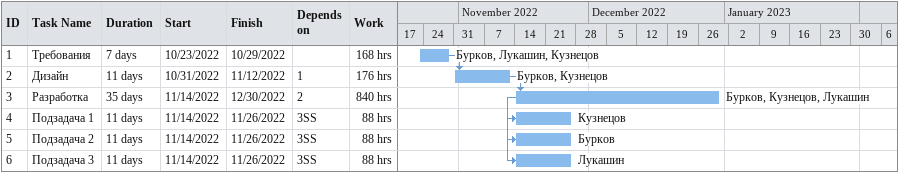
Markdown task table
| ID | Task | Duration | Start | Finish | Predecessors | Resources | Work (h) |
|---|---|---|---|---|---|---|---|
| 1 | Требования | 7d | 2022-10-23 | 2022-10-29 |  | Бурков, Лукашин, Кузнецов | 168 |
| 2 | Дизайн | 11d | 2022-10-31 | 2022-11-12 | 1 | Бурков, Кузнецов | 176 |
| 3 | Разработка | 35d | 2022-11-14 | 2022-12-30 | 2 | Бурков, Кузнецов, Лукашин | 840 |
| 4 | Подзадача 1 | 11d | 2022-11-14 | 2022-11-26 | 3SS | Кузнецов | 88 |
| 5 | Подзадача 2 | 11d | 2022-11-14 | 2022-11-26 | 3SS | Бурков | 88 |
| 6 | Подзадача 3 | 11d | 2022-11-14 | 2022-11-26 | 3SS | Лукашин | 88 |
